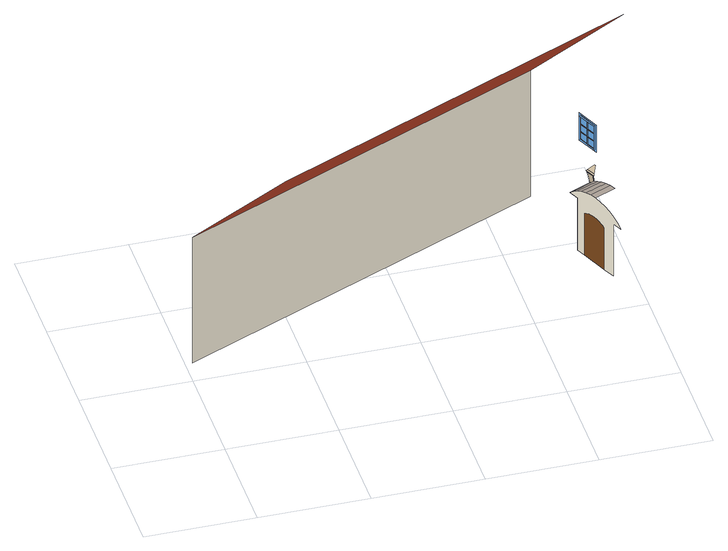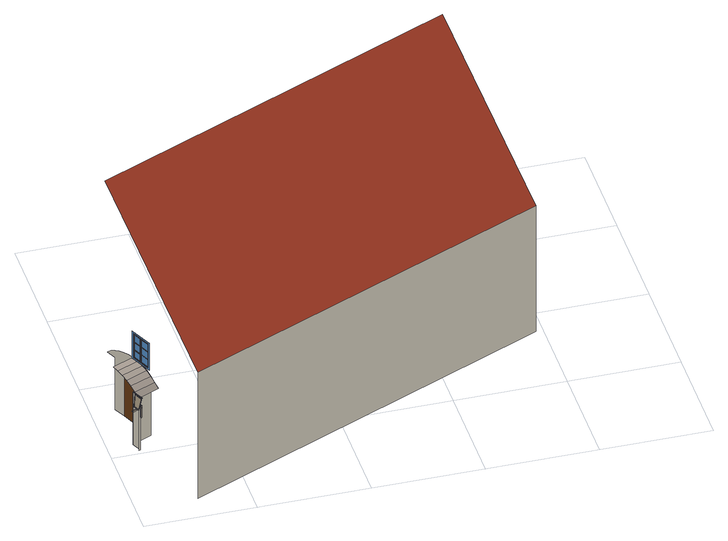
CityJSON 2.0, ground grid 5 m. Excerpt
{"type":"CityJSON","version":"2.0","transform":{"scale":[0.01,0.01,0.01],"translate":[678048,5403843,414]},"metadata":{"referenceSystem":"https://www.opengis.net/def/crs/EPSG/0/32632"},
"CityObjects":{
"building1":{"type":"Building","attributes":{"name":"building","dataAvailable":"Sufficient","opendrive_identifier_modelDate":"13-06-17","opendrive_identifier_modelName":"892_SAVe_Ingolstadt","opendrive_identifier_modelVendor":"3D Mapping Solutions","opendrive_identifier_roadObjectName":"building","opendrive_identifier_sourceFileName":"2019-11-29_SAVe_Ingolstadt_Prio5","opendrive_roadObject_dynamic":"false","opendrive_roadObject_orientation":"none","opendrive_roadObject_type":"BUILDING","opendrive_road_length":"211.9635830812","opendrive_road_rule":"RIGHTHANDTRAFFIC","measuredHeight":13.14},"children":["building1-1"],"geometry":[{"type":"MultiSurface","lod":"3","boundaries":[[[0,1,2,3,4]],[[1,5,6,2]],[[7,8,9,10,11,12,13,14,15,16,17,18,19,20,21]],[[22,7,21,20,19,18,17,16,15,14,13,12,11,10,9,8,23,24,25,26,27,28,29,30,31,32,33,34,35,36,37,38]],[[25,24,39,40]],[[24,23,41,39]],[[42,43,27,26]],[[43,44,28,27]],[[45,42,26,25,40]],[[44,46,29,28]],[[46,47,30,29]],[[47,48,31,30]],[[39,41,49,50,40]],[[51,52,53,54]],[[55,56,57,58]],[[59,60,61,62]],[[63,64,65,66]],[[67,68,69,70]],[[71,72,73,74]],[[73,60,61,72]],[[69,56,57,68]],[[52,53,64,65]],[[75,76,77,78]],[[79,80,81,82]],[[83,61,60,84]],[[85,65,64,86]],[[87,73,72,88]],[[89,53,52,90]],[[91,69,68,92]],[[93,57,56,94]],[[95,96,97,98],[89,90,85,86],[84,87,88,83],[94,91,92,93]],[[99,100,50,49]],[[45,40,50,100]],[[66,65,52,51]],[[70,69,56,55]],[[74,73,60,59]],[[101,102,103,104]],[[105,106,107,108]],[[109,110,111,112]],[[84,60,73,87]],[[94,56,69,91]],[[90,52,65,85]],[[113,103,102,114]],[[115,111,110,116]],[[117,107,106,118]],[[77,80,81,76],[119,120,121,122],[97,96,95,98]],[[123,77,76,124]],[[125,81,80,126]],[[104,103,127,128]],[[112,111,129,130]],[[131,132,110,109]],[[133,134,106,105]],[[135,136,102,101]],[[108,107,137,138]],[[139,140,141,142],[123,124,125,126]],[[129,132,110,111]],[[127,136,102,103]],[[134,106,107,137]],[[143,127,103,113]],[[144,137,107,117]],[[145,129,111,115]],[[114,102,136,146]],[[118,106,134,147]],[[116,110,132,148]],[[78,77,80,79]],[[121,120,119,122],[118,147,144,117],[146,143,113,114],[148,145,115,116]],[[128,127,136,135]],[[130,129,132,131]],[[138,137,134,133]],[[148,132,129,145]],[[146,136,127,143]],[[147,134,137,144]],[[126,80,77,123]]],"semantics":{"surfaces":[{"type":"WallSurface"},{"type":"RoofSurface"},{"type":"Door","@cityeditor:layer":"Unclassified.LoD3"},{"type":"OuterFloorSurface"},{"type":"OuterCeilingSurface"},{"type":"Window","@cityeditor:layer":"Unclassified.LoD3"}],"values":[0,1,2,0,3,0,4,4,4,4,4,4,0,5,5,5,5,5,5,5,5,5,5,5,5,5,5,5,5,5,5,0,0,5,5,5,5,5,5,5,5,5,5,5,5,5,5,5,5,5,5,5,5,5,5,5,5,5,5,5,5,5,5,5,5,5,5,5,5,5,5,5,5]}}]},
"building1-1":{"type":"BuildingInstallation","attributes":{"@cityeditor:layer":"Unclassified.LoD3","relationToConstruction":"outside"},"parents":["building1"],"geometry":[{"type":"MultiSurface","lod":"3","boundaries":[[[149,150,151,152]],[[153,154,155,156]],[[157,149,152,158]],[[159,153,156,160]],[[161,162,163,164]],[[165,157,149,150]],[[151,166,158,152]],[[167,159,153,154]],[[155,168,160,156]],[[150,165,166,151]],[[154,167,168,155]],[[165,157,158,166]],[[167,159,160,168]],[[169,170,171,172]],[[149,153,159,173,174,157]],[[175,176,172,171,177,178]],[[154,150,165,179,180,167]],[[181,182,183,184]],[[185,186,170,169],[182,181,187,188]],[[184,183,189,190]],[[187,181,184,190]],[[179,165,157,174]],[[173,159,167,180]],[[188,187,190,189]],[[175,178,191,192]]]}]}
},
"vertices":[
[31,623,64],[31,623,726],[1723,1367,726],[1723,1367,64],[87,647,64],[281,56,1378],[1972,801,1378],[1874,756,88],[1822,875,88],[1822,875,307],[1825,867,313],[1829,858,317],[1834,848,321],[1838,838,323],[1843,827,325],[1848,816,325],[1853,805,325],[1858,794,323],[1862,783,321],[1866,774,317],[1870,764,313],[1874,756,307],[1899,700,88],[1803,918,88],[1803,918,363],[1783,963,363],[1793,941,383],[1803,917,399],[1814,892,413],[1826,865,422],[1839,837,428],[1851,809,430],[1863,781,428],[1876,753,422],[1888,726,413],[1899,700,399],[1909,676,383],[1919,654,363],[1899,700,363],[1892,957,363],[1872,1002,363],[1892,957,88],[1891,985,383],[1902,961,399],[1913,935,413],[1882,1006,363],[1925,908,422],[1937,880,428],[1949,852,430],[1872,1003,88],[1872,1003,363],[1872,1019,642],[1873,1020,642],[1857,1057,642],[1855,1056,642],[1872,1019,562],[1873,1020,562],[1857,1057,562],[1855,1056,562],[1872,1019,602],[1873,1020,602],[1857,1057,602],[1855,1056,602],[1855,1056,680],[1857,1057,680],[1873,1020,680],[1872,1019,680],[1855,1056,600],[1857,1057,600],[1873,1020,600],[1872,1019,600],[1855,1056,640],[1857,1057,640],[1873,1020,640],[1872,1019,640],[1850,1059,684],[1856,1062,684],[1895,973,684],[1889,970,684],[1889,970,558],[1895,973,558],[1856,1062,558],[1850,1059,558],[1858,1057,602],[1874,1020,602],[1874,1020,680],[1858,1057,680],[1874,1020,640],[1858,1057,640],[1858,1057,642],[1874,1020,642],[1874,1020,600],[1858,1057,600],[1858,1057,562],[1874,1020,562],[1875,1018,560],[1857,1059,560],[1857,1059,681],[1875,1018,681],[1881,1007,88],[1881,1007,363],[1874,1013,602],[1876,1014,602],[1876,1014,640],[1874,1013,640],[1874,1013,642],[1876,1014,642],[1876,1014,680],[1874,1013,680],[1874,1013,562],[1876,1014,562],[1876,1014,600],[1874,1013,600],[1877,1014,640],[1877,1014,602],[1877,1014,600],[1877,1014,562],[1877,1014,680],[1877,1014,642],[1876,1016,681],[1876,1016,560],[1894,975,560],[1894,975,681],[1896,973,684],[1857,1062,684],[1857,1062,558],[1896,973,558],[1892,977,640],[1891,976,640],[1892,977,600],[1891,976,600],[1891,976,562],[1892,977,562],[1891,976,642],[1892,977,642],[1891,976,602],[1892,977,602],[1892,977,680],[1891,976,680],[1900,964,550],[1853,1071,550],[1853,1071,692],[1900,964,692],[1893,977,640],[1893,977,680],[1893,977,600],[1893,977,602],[1893,977,642],[1893,977,562],
[1873,1025,324],[1876,1018,324],[1876,1018,273],[1873,1025,273],[1873,1025,327],[1876,1018,327],[1876,1018,337],[1873,1025,337],[1875,1025,324],[1875,1025,273],[1875,1025,327],[1875,1025,337],[1875,1025,280],[1877,1020,280],[1876,1019,281],[1874,1024,281],[1878,1019,324],[1878,1019,273],[1878,1019,327],[1878,1019,337],[1880,1052,396],[1899,1007,396],[1897,1007,396],[1878,1051,396],[1916,1044,327],[1916,1044,324],[1884,1051,401],[1877,1053,396],[1899,1004,396],[1902,1011,401],[1919,1037,324],[1919,1037,327],[1898,1012,391],[1882,1048,391],[1883,1048,391],[1899,1012,391],[1892,1048,332],[1905,1019,332],[1903,1021,337],[1892,1045,337],[1893,1045,337],[1904,1022,337],[1915,1038,425],[1912,1042,425]
]}
